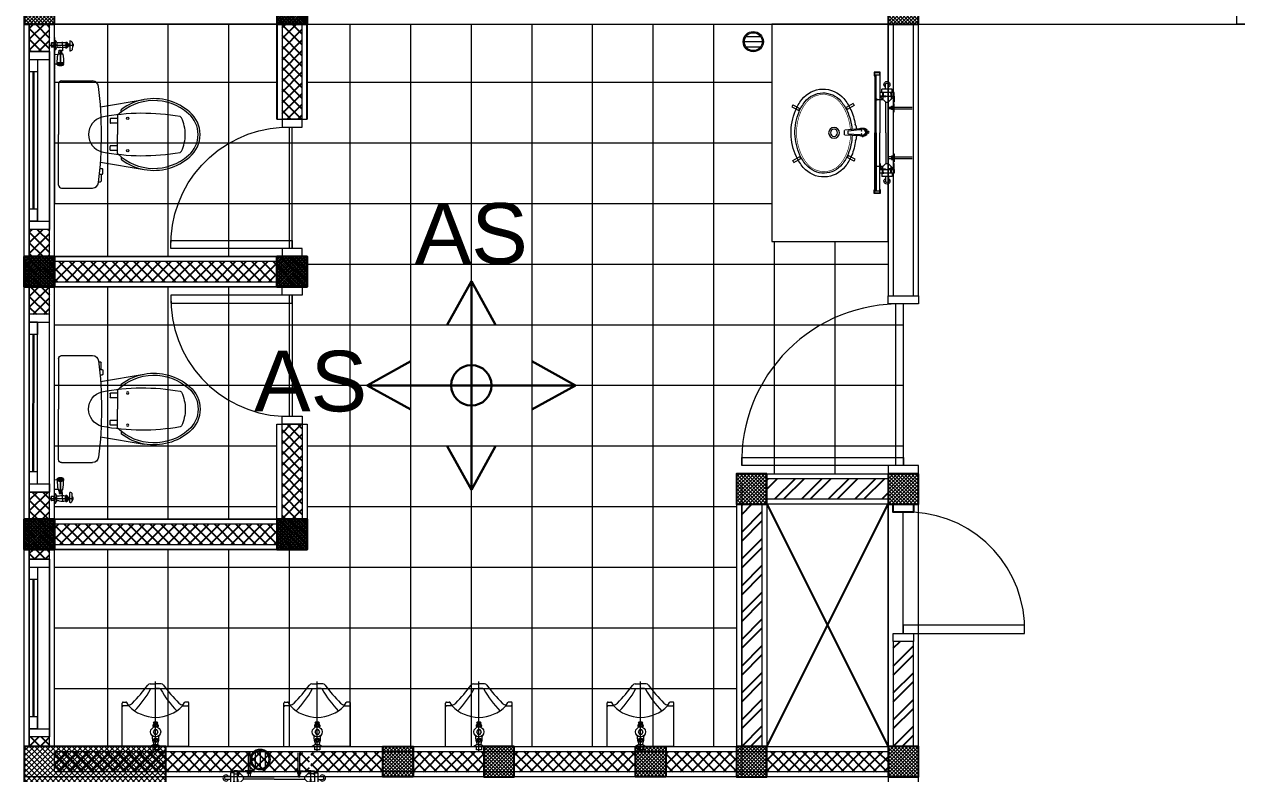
# Model space of a CAD drawing. Header units: inches. Extents: x 249 to 1192, y -18 to 440.
# Drawn here: x 429.16 to 435.16, y 265.81 to 269.52 of the extents above; entities that cross this region are included whole.
import ezdxf

# ---------------------------------------------------------------- set-up
doc = ezdxf.new("R2010")
doc.units = ezdxf.units.IN
doc.header["$MEASUREMENT"] = 0
for name, color, linetype, lineweight in [('ARSIR BETON', 8, 'Continuous', 0), ('DINDING', 6, 'Continuous', 0), ('DINDING2', 137, 'Continuous', 20), ('KACA', 141, 'Continuous', 30), ('KERAMIKK', 142, 'Continuous', 5), ('kol', 1, 'Continuous', 30), ('KUSEN', 16, 'Continuous', 15), ('NOT', 7, 'Continuous', 9), ('SANITAIR', 6, 'Continuous', 9)]:
    doc.layers.add(name, color=color, linetype=linetype, lineweight=lineweight)
doc.layers.add('ARSIR DINDING', color=64, linetype='Continuous')
doc.layers.add('KOLOM', color=5, linetype='Continuous')
doc.styles.get("Standard").update_dxf_attribs({"font": 'arial.ttf'})

# ---------------------------------------------------------------- blocks, each defined once
blk = doc.blocks.new('K2')
at = {"layer": 'ARSIR BETON'}
h = blk.add_hatch(dxfattribs=at)
h.set_pattern_fill('ANSI37', color=256, scale=0.1, style=0)
h.set_pattern_definition([(45, (-38.743626, 268.082874), (-0.0088388, 0.0088388), []), (135, (-38.743626, 268.082874), (-0.0088388, -0.0088388), [])])
h.paths.add_polyline_path([(-38.5936, 268.2329), (-38.7436, 268.2329), (-38.7436, 268.0829), (-38.5936, 268.0829)])
at = {"layer": 'KOLOM'}
blk.add_lwpolyline([(-38.7436, 268.0829), (-38.5936, 268.0829), (-38.5936, 268.2329), (-38.7436, 268.2329)], close=True, dxfattribs=at)
blk = doc.blocks.new('toilet-dsr$0$PAKU')
for p in [(-1.6, 33.2), (1.6, 33.2)]:
    blk.add_line(p, (0, 0))
blk.add_lwpolyline([(-4.7, 33.2), (4.7, 33.2), (4.7, 35.5), (-4.7, 35.5)], close=True)
blk = doc.blocks.new('wastafel')
at = {"lineweight": 5, "ltscale": 0.5}
for p, q in [((4134.7724, 1540.4367), (4134.7611, 1540.4347)), ((4134.7611, 1540.4347), (4134.7672, 1540.3962)), ((4134.7724, 1540.4367), (4134.7785, 1540.3981)), ((4134.5438, 1540.2665), (4134.549, 1540.2767)), ((4134.5438, 1540.2665), (4134.579, 1540.2495)), ((4134.549, 1540.2767), (4134.584, 1540.2598)), ((4134.9455, 1540.187), (4134.9105, 1540.2039)), ((4134.9506, 1540.1972), (4134.9154, 1540.2142)), ((4134.9506, 1540.1972), (4134.9455, 1540.187)), ((4134.7221, 1540.0271), (4134.7159, 1540.0657)), ((4134.7334, 1540.029), (4134.7273, 1540.0675)), ((4134.7221, 1540.0271), (4134.7334, 1540.029))]:
    blk.add_line(p, q, dxfattribs=at)
for p, q in [((4135.1288, 1540.2069), (4134.9022, 1540.0308)), ((4135.1307, 1540.2045), (4134.9041, 1540.0284)), ((4135.1288, 1540.2069), (4135.1325, 1540.2022)), ((4135.0554, 1540.0815), (4135.0595, 1540.1145)), ((4135.0816, 1540.1259), (4135.0946, 1540.136)), ((4135.1253, 1540.0965), (4135.0946, 1540.136)), ((4135.1053, 1540.1222), (4135.1231, 1540.136)), ((4135.1145, 1540.1104), (4135.1323, 1540.1242)), ((4135.0466, 1540.0395), (4135.0505, 1540.042)), ((4135.0476, 1540.0397), (4135.0535, 1540.0321)), ((4135.0501, 1540.0295), (4135.0621, 1540.0388)), ((4135.0525, 1540.0435), (4135.0584, 1540.0359)), ((4135.0627, 1540.072), (4135.0994, 1540.0674)), ((4135.1123, 1540.0864), (4135.1253, 1540.0965)), ((4134.6756, 1539.8546), (4134.9022, 1540.0308)), ((4134.6775, 1539.8522), (4134.9041, 1540.0284)), ((4135.0528, 1540.0316), (4135.1096, 1539.9585)), ((4135.0591, 1540.0365), (4135.1159, 1539.9635)), ((4134.7658, 1539.8804), (4134.7528, 1539.8703)), ((4134.7835, 1539.8308), (4134.7528, 1539.8703)), ((4134.8154, 1539.8948), (4134.7823, 1539.899)), ((4134.8227, 1539.8854), (4134.8181, 1539.8487)), ((4134.8529, 1539.8883), (4134.8588, 1539.8807)), ((4134.8582, 1539.893), (4134.8548, 1539.8898)), ((4134.8671, 1539.8871), (4134.8551, 1539.8778)), ((4134.8577, 1539.8921), (4134.8637, 1539.8845)), ((4134.858, 1539.8801), (4134.9148, 1539.8071)), ((4134.8644, 1539.885), (4134.9211, 1539.812)), ((4134.6756, 1539.8546), (4134.6793, 1539.8499)), ((4134.7636, 1539.8565), (4134.7458, 1539.8427)), ((4134.7728, 1539.8446), (4134.755, 1539.8308)), ((4134.7965, 1539.8409), (4134.7835, 1539.8308))]:
    blk.add_line(p, q)
at = {"lineweight": 5}
for p, q in [((4134.8406, 1540.0788), (4134.8013, 1540.1406)), ((4134.8165, 1540.1547), (4134.8018, 1540.1437)), ((4134.8438, 1540.0826), (4134.8152, 1540.1293)), ((4134.8158, 1540.1323), (4134.8228, 1540.1375)), ((4134.8197, 1540.1543), (4134.8674, 1540.0984)), ((4134.8259, 1540.1372), (4134.8618, 1540.0968)), ((4134.8674, 1540.0984), (4134.8634, 1540.0954)), ((4134.8715, 1540.1254), (4134.872, 1540.1269)), ((4134.8137, 1540.0823), (4134.8121, 1540.0822)), ((4134.8406, 1540.0788), (4134.8444, 1540.0816)), ((4134.8447, 1540.0663), (4134.8477, 1540.0622)), ((4134.8778, 1540.091), (4134.8808, 1540.087))]:
    blk.add_line(p, q, dxfattribs=at)
at = {"const_width": 0.00306}
for points in [[(4134.5972, 1540.2599, -0.102908), (4134.6674, 1540.3391)], [(4134.6674, 1540.3391, -0.102908), (4134.7633, 1540.3837)], [(4134.7633, 1540.3837, -0.068407), (4134.8193, 1540.3889)], [(4134.8193, 1540.3889, -0.225565), (4134.9004, 1540.3459)], [(4134.9004, 1540.3459, -0.225565), (4134.9183, 1540.2559)], [(4134.5761, 1540.2079, -0.068407), (4134.5972, 1540.2599)], [(4134.9183, 1540.2559, -0.068407), (4134.8973, 1540.2038)], [(4134.5941, 1540.1178, -0.225565), (4134.5761, 1540.2079)], [(4134.8973, 1540.2038, -0.089645), (4134.8378, 1540.1331)], [(4134.6752, 1540.0748, -0.225565), (4134.5941, 1540.1178)], [(4134.8163, 1540.117, -0.090064), (4134.7311, 1540.0801)], [(4134.7311, 1540.0801, -0.068407), (4134.6752, 1540.0748)]]:
    blk.add_lwpolyline(points, format="xyb", dxfattribs=at)
for points in [[(4134.9059, 1540.026), (4135.1325, 1540.2022), (4135.1435, 1540.188), (4135.0748, 1540.1346)], [(4135.0606, 1540.1235), (4134.9169, 1540.0118)], [(4134.9354, 1539.9881), (4135.0554, 1540.0815), (4135.0627, 1540.072), (4134.9427, 1539.9787)], [(4134.9059, 1540.026), (4134.6793, 1539.8499), (4134.6904, 1539.8357), (4134.7591, 1539.8891)], [(4134.7733, 1539.9001), (4134.9169, 1540.0118)], [(4134.9354, 1539.9881), (4134.8154, 1539.8948), (4134.8227, 1539.8854), (4134.9427, 1539.9787)]]:
    blk.add_lwpolyline(points)
for points in [[(4135.155, 1540.1944), (4135.1366, 1540.2181), (4135.1245, 1540.2087), (4135.1221, 1540.2041), (4135.1239, 1540.2032), (4135.1261, 1540.2074), (4135.1362, 1540.2153), (4135.1522, 1540.1948), (4135.138, 1540.1837), (4135.1392, 1540.1821)], [(4135.1362, 1540.2153), (4135.1276, 1540.2085), (4135.1435, 1540.188), (4135.1522, 1540.1948)], [(4135.119, 1540.0778), (4135.0748, 1540.1346), (4135.0606, 1540.1235), (4135.1048, 1540.0667)], [(4135.0745, 1540.0432), (4135.072, 1540.0464), (4135.0405, 1540.022), (4135.043, 1540.0187)], [(4134.6813, 1539.8261), (4134.6629, 1539.8498), (4134.675, 1539.8592), (4134.6801, 1539.8603), (4134.6805, 1539.8584), (4134.6759, 1539.8573), (4134.6657, 1539.8494), (4134.6817, 1539.8289), (4134.6959, 1539.84), (4134.6971, 1539.8384)], [(4134.8033, 1539.8322), (4134.7591, 1539.8891), (4134.7733, 1539.9001), (4134.8175, 1539.8433)], [(4134.8478, 1539.8668), (4134.8452, 1539.8701), (4134.8767, 1539.8946), (4134.8792, 1539.8913)], [(4134.6657, 1539.8494), (4134.6744, 1539.8562), (4134.6904, 1539.8357), (4134.6817, 1539.8289)]]:
    blk.add_lwpolyline(points, close=True)
for points in [[(4135.0756, 1540.0994, 0.414214), (4135.0781, 1540.0991), (4135.079, 1540.0999), (4135.0606, 1540.1235), (4135.0369, 1540.1051), (4135.0377, 1540.1042, 0.414214), (4135.0402, 1540.1039), (4135.0577, 1540.1175, -0.414214), (4135.0619, 1540.117)], [(4135.0851, 1540.0871, -0.414214), (4135.0855, 1540.0897), (4135.0864, 1540.0904), (4135.1048, 1540.0667), (4135.0811, 1540.0483), (4135.0804, 1540.0492, -0.414214), (4135.0807, 1540.0518), (4135.0982, 1540.0654, 0.414214), (4135.0988, 1540.0696)], [(4134.7929, 1539.8797, -0.414214), (4134.7926, 1539.8772), (4134.7917, 1539.8764), (4134.7733, 1539.9001), (4134.797, 1539.9185), (4134.7977, 1539.9176, -0.414214), (4134.7974, 1539.9151), (4134.7798, 1539.9014, 0.414214), (4134.7793, 1539.8972)], [(4134.8025, 1539.8674, 0.414214), (4134.8, 1539.8677), (4134.7991, 1539.867), (4134.8175, 1539.8433), (4134.8411, 1539.8617), (4134.8404, 1539.8626, 0.414214), (4134.8379, 1539.863), (4134.8204, 1539.8493, -0.414214), (4134.8162, 1539.8499)]]:
    blk.add_lwpolyline(points, format="xyb", close=True)
for points in [[(4135.0469, 1540.0392), (4135.038, 1540.0506, -0.414214), (4135.0384, 1540.0534), (4135.0415, 1540.0558, -0.414214), (4135.0443, 1540.0555), (4135.0532, 1540.0441)], [(4135.0487, 1540.0296), (4135.044, 1540.0357, -0.414214), (4135.0442, 1540.0371), (4135.0562, 1540.0464, -0.414214), (4135.0576, 1540.0462), (4135.0623, 1540.0402)], [(4134.8584, 1539.8926), (4134.8496, 1539.904, 0.414214), (4134.8468, 1539.9044), (4134.8436, 1539.9019, 0.414214), (4134.8433, 1539.8991), (4134.8521, 1539.8877)], [(4134.8672, 1539.8885), (4134.8625, 1539.8946, 0.414214), (4134.8611, 1539.8947), (4134.8491, 1539.8854, 0.414214), (4134.849, 1539.884), (4134.8536, 1539.878)]]:
    blk.add_lwpolyline(points, format="xyb")
at = {"lineweight": 5}
for centre, radius in [((4134.7783, 1540.1902), 0.0267), ((4134.7783, 1540.1902), 0.0176), ((4134.8535, 1540.0767), 0.00161), ((4134.8669, 1540.0863), 0.00161), ((4134.8799, 1540.0547), 0.00401)]:
    blk.add_circle(centre, radius, dxfattribs=at)
for centre, radius, start, end in [((4134.8225, 1540.1308), 0.2865, 103.172, 126.67406), ((4134.8103, 1540.1828), 0.233, 87.51872, 103.172), ((4134.8146, 1540.282), 0.1337, 36.67406, 87.51872), ((4134.8225, 1540.1308), 0.2865, 126.67406, 150.17612), ((4134.8067, 1540.1853), 0.2147, 97.55117, 100.61002), ((4134.8146, 1540.282), 0.1337, 345.8294, 36.67406), ((4134.7761, 1540.1574), 0.233, 150.17612, 165.8294), ((4134.7748, 1540.1615), 0.2147, 152.7381, 155.79696), ((4134.7183, 1540.3064), 0.233, 330.17612, 345.8294), ((4134.6798, 1540.1817), 0.1337, 165.8294, 216.67406), ((4134.672, 1540.333), 0.2865, 314.80425, 330.17612), ((4134.7196, 1540.3022), 0.2147, 332.7381, 335.79696), ((4134.6798, 1540.1817), 0.1337, 216.67406, 267.51872), ((4134.8032, 1540.1419), 0.00229, 126.67406, 212.43217), ((4134.8172, 1540.1305), 0.00229, 126.67406, 211.54795), ((4134.8179, 1540.1528), 0.00229, 40.515, 126.67406), ((4134.8242, 1540.1357), 0.00229, 41.61492, 126.67406), ((4134.8613, 1540.0787), 0.0207, 179.79538, 72.58972), ((4134.6765, 1540.3268), 0.2811, 309.85327, 313.38428), ((4134.8643, 1540.128), 0.00764, 314.12648, 339.75771), ((4134.8792, 1540.1243), 0.00764, 134.80425, 159.75771), ((4134.6841, 1540.2809), 0.233, 267.51872, 283.172), ((4134.6877, 1540.2785), 0.2147, 277.55117, 280.61002), ((4134.672, 1540.333), 0.2865, 283.172, 298.54912), ((4134.8125, 1540.0746), 0.00764, 93.18737, 118.54912), ((4134.8132, 1540.09), 0.00764, 273.59041, 299.22165), ((4134.6765, 1540.3268), 0.2811, 299.96384, 303.54152), ((4134.836, 1540.0779), 0.00917, 1.89395, 31.54795), ((4134.8613, 1540.0787), 0.0161, 181.89395, 72.98193), ((4134.8643, 1540.0746), 0.0207, 216.46431, 36.64363), ((4134.8687, 1540.1029), 0.00917, 221.61492, 252.98193)]:
    blk.add_arc(centre, radius, start, end, dxfattribs=at)
at = {"lineweight": 5, "ltscale": 0.6}
for centre, radius, start, end in [((4134.8225, 1540.1308), 0.2674, 126.67406, 150.17612), ((4134.8225, 1540.1308), 0.2674, 103.172, 126.67406), ((4134.8103, 1540.1828), 0.2139, 87.51872, 103.172), ((4134.8146, 1540.282), 0.1146, 36.67406, 87.51872), ((4134.8146, 1540.282), 0.1146, 345.8294, 36.67406), ((4134.7761, 1540.1574), 0.2139, 150.17612, 165.8294), ((4134.7183, 1540.3064), 0.2139, 330.17612, 345.8294), ((4134.6798, 1540.1817), 0.1146, 165.8294, 216.67406), ((4134.672, 1540.333), 0.2674, 309.70957, 330.17612), ((4134.6798, 1540.1817), 0.1146, 216.67406, 267.51872), ((4134.672, 1540.333), 0.2674, 283.172, 303.7197), ((4134.6841, 1540.2809), 0.2139, 267.51872, 283.172)]:
    blk.add_arc(centre, radius, start, end, dxfattribs=at)
for centre, radius, start, end in [((4135.1277, 1540.1301), 0.015, 247.86723, 187.86723), ((4135.1277, 1540.1301), 0.0075, 307.86723, 127.86723), ((4135.0615, 1540.0396), 0.001, 307.86723, 37.86723), ((4135.0495, 1540.0302), 0.001, 217.86723, 307.86723), ((4134.8544, 1539.8786), 0.001, 217.86723, 307.86723), ((4134.8664, 1539.8879), 0.001, 307.86723, 37.86723), ((4134.7504, 1539.8367), 0.015, 67.86723, 7.86723), ((4134.7504, 1539.8367), 0.0075, 127.86723, 307.86723)]:
    blk.add_arc(centre, radius, start, end)
at = {"extrusion": (6.49561e-14, 5.05073e-14, -1), "zscale": -0.001}
for p, xscale, yscale, rotation in [((-4135.0577, 1540.0991), 0.001000000000340506, 0.001000000000340506, 322.1327731584879), ((-4135.0562, 1540.1008), 0.001000000000069823, 0.001000000000069823, 52.13277315848794)]:
    blk.add_blockref('toilet-dsr$0$PAKU', p, dxfattribs=dict(at, xscale=xscale, yscale=yscale, rotation=rotation))
for p, xscale, yscale, zscale, rotation in [((4135.0816, 1540.068), 0.001000000000069823, 0.001000000000069823, 0.001000000000069823, 307.8672268415121), ((4134.7977, 1539.8969), 0.001000000000340506, 0.001000000000340506, 0.001000000000340506, 37.86722684151209), ((4134.7964, 1539.8988), 0.001000000000069823, 0.001000000000069823, 0.001000000000069823, 127.8672268415121)]:
    blk.add_blockref('toilet-dsr$0$PAKU', p, dxfattribs=dict(xscale=xscale, yscale=yscale, zscale=zscale, rotation=rotation))
at = {"extrusion": (-6.49561e-14, -5.05073e-14, -1), "xscale": 0.001000000000069823, "yscale": 0.001000000000069823, "zscale": -0.001, "rotation": 232.1327731584879}
blk.add_blockref('toilet-dsr$0$PAKU', (-4134.8219, 1539.8661), dxfattribs=at)
blk = doc.blocks.new('K1')
at = {"layer": 'ARSIR BETON'}
h = blk.add_hatch(dxfattribs=at)
h.set_pattern_fill('ANSI37', color=256, scale=0.15, style=0)
h.set_pattern_definition([(45, (258.37489, 277.120751), (-0.01325825, 0.01325825), []), (135, (258.37489, 277.120751), (-0.01325825, -0.01325825), [])])
h.paths.add_polyline_path([(259.1249, 277.1708), (259.1249, 277.8708), (258.4249, 277.8708), (258.4249, 277.1708)])
at = {"layer": 'KOLOM'}
blk.add_lwpolyline([(258.4249, 277.1708), (259.1249, 277.1708), (259.1249, 277.8708), (258.4249, 277.8708)], close=True, dxfattribs=at)
for points in [[(258.7249, 277.5708), (258.8249, 277.4708)], [(258.7249, 277.4708), (258.8249, 277.5708)]]:
    blk.add_lwpolyline(points, dxfattribs=at)
blk = doc.blocks.new('*X38')
at = {"color": 0}
for p, q in [((18.4987, 19.2176), (18.5717, 19.2176)), ((18.491, 19.1926), (18.5795, 19.1926)), ((18.4987, 19.1676), (18.5717, 19.1676))]:
    blk.add_line(p, q, dxfattribs=at)
blk = doc.blocks.new('SFLOOR')
for radius in [0.05, 0.0442]:
    blk.add_circle((0, 0), radius)
blk.add_blockref('*X38', (-18.5352, -19.1926))
blk = doc.blocks.new('*X70')
at = {"color": 0}
for p, q in [((-1015.3, 2417.5), (-1013.3, 2417.5)), ((-1015.3, 2416.2), (-1013.3, 2416.2)), ((-1015.3, 2415), (-1013.3, 2415)), ((-1015.3, 2413.8), (-1013.3, 2413.8)), ((-1015.3, 2412.5), (-1013.3, 2412.5)), ((-1015.3, 2411.2), (-1013.3, 2411.2)), ((-1015.3, 2410), (-1013.3, 2410)), ((-1015.3, 2408.8), (-1013.3, 2408.8)), ((-1015.3, 2407.5), (-1013.3, 2407.5)), ((-1015.3, 2406.2), (-1013.3, 2406.2)), ((-1015.3, 2405), (-1013.3, 2405))]:
    blk.add_line(p, q, dxfattribs=at)
blk = doc.blocks.new('*X71')
at = {"color": 0}
for p, q in [((1009.1, 3570), (1015.9, 3570)), ((1010, 3568.8), (1016.6, 3568.8)), ((1010.6, 3567.5), (1017.2, 3567.5)), ((1011.1, 3566.2), (1017.7, 3566.2)), ((1011.5, 3565), (1018, 3565)), ((1011.8, 3563.8), (1018.2, 3563.8)), ((1012.1, 3562.5), (1018.4, 3562.5)), ((1012.3, 3561.2), (1018.6, 3561.2)), ((1012.4, 3560), (1018.7, 3560)), ((1012.5, 3558.8), (1018.8, 3558.8)), ((1012.6, 3557.5), (1018.9, 3557.5)), ((1012.7, 3556.2), (1018.9, 3556.2)), ((1012.7, 3555), (1018.9, 3555))]:
    blk.add_line(p, q, dxfattribs=at)
blk = doc.blocks.new('JET SHOWER TOTO 403SV3 ATAS')
for p, q in [((-159.1, 3063.7), (-273.3, 3063.7)), ((-271.6, 3070.7), (-271.6, 3056.7)), ((-271.6, 3070.7), (-269.6, 3070.7)), ((-269.6, 3070.7), (-269.3, 3074.5)), ((-269.6, 3070.7), (-269.6, 3056.7)), ((-259.4, 3083.7), (-257.6, 3083.7)), ((-257.6, 3083.7), (-257.6, 3033.7)), ((-257.6, 3068.7), (-249.3, 3068.7)), ((-249.3, 3070), (-243.9, 3076.7)), ((-249.3, 3070.2), (-249.3, 3063.7)), ((-249.3, 3057.2), (-249.3, 3063.7)), ((-244.1, 3074.9), (-244.1, 3053.4)), ((-236.6, 3076.4), (-236.6, 3051)), ((-236.6, 3075.2), (-236.6, 3075.2)), ((-236.6, 3075.2), (-236.1, 3075.2)), ((-220.6, 3063.7), (-220.6, 3079)), ((-220.6, 3063.7), (-220.6, 3034.2)), ((-204.6, 3075.2), (-193.1, 3075.2)), ((-202.8, 3075.2), (-193.1, 3075.2)), ((-188, 3085), (-193.1, 3075.2)), ((-193.1, 3075.2), (-193.1, 3052.2)), ((-187.4, 3057.9), (-175.8, 3069.5)), ((-187.4, 3069.5), (-175.8, 3057.9)), ((-185.1, 3085.6), (-185.1, 3043)), ((-183.6, 3087.7), (-181.6, 3087.7)), ((-181.6, 3101.6), (-181.6, 2943.3)), ((-181.6, 3074.2), (-166.6, 3074.2)), ((-181.6, 3073.2), (-165.6, 3073.2)), ((-165.6, 3073.2), (-166.6, 3074.2)), ((-166.6, 3074.2), (-166.6, 3053.2)), ((-165.6, 3073.2), (-165.6, 3054.2)), ((-271.6, 3056.7), (-269.6, 3056.7)), ((-269.6, 3056.7), (-269.1, 3043.3)), ((-259.1, 3033.7), (-257.6, 3033.7)), ((-257.6, 3058.7), (-249.3, 3058.7)), ((-249.3, 3057.3), (-243.9, 3050.7)), ((-236.6, 3052.2), (-236.1, 3052.2)), ((-220.6, 3034.2), (-210.7, 3034.2)), ((-218.1, 3024.9), (-216.6, 3037.9)), ((-205.8, 3038.8), (-215.6, 3038.8)), ((-210.7, 2958.4), (-210.7, 3036.7)), ((-210.7, 3034.2), (-210.7, 2993.5)), ((-210.7, 3012.7), (-210.7, 2975.3)), ((-203.4, 3024.9), (-204.8, 3037.9)), ((-202.8, 3052.2), (-193.1, 3052.2)), ((-181.6, 3018), (-198.4, 3016.8)), ((-188, 3042.4), (-193.1, 3052.2)), ((-183.6, 3039.7), (-181.6, 3039.7)), ((-181.6, 3054.2), (-165.6, 3054.2)), ((-181.6, 3053.2), (-166.6, 3053.2)), ((-165.6, 3054.2), (-166.6, 3053.2)), ((-226.5, 2966.5), (-226.2, 2973.8)), ((-210.7, 2967.6), (-210.7, 2994)), ((-195, 2966.5), (-195.2, 2973.8)), ((-181.6, 2970), (-195.1, 2971.1))]:
    blk.add_line(p, q)
for points in [[(-237.2, 3074.9, 0.114587), (-237.4, 3075.9, 0.103766), (-238.1, 3076.8, 0.091411), (-239.1, 3077.4, 0.084254), (-240.3, 3077.6, 0.084254), (-241.6, 3077.4, 0.091411), (-242.6, 3076.8, 0.103766), (-243.2, 3075.9, 0.114587), (-243.5, 3074.9, 0.114587), (-243.2, 3074, 0.103766), (-242.6, 3073.1, 0.091411), (-241.6, 3072.5, 0.084254), (-240.3, 3072.3, 0.084254), (-239.1, 3072.5, 0.091411), (-238.1, 3073.1, 0.103766), (-237.4, 3074, 0.114587)], [(-240.2, 3058.3, 0.164064), (-239.2, 3058.6, 0.105853), (-238.2, 3059.9, 0.069292), (-237.5, 3061.5, 0.055499), (-237.3, 3063.7, 0.055499), (-237.5, 3065.9, 0.069292), (-238.2, 3067.5, 0.105853), (-239.2, 3068.8, 0.164064), (-240.2, 3069.1, 0.164064), (-241.3, 3068.8, 0.105853), (-242.3, 3067.5, 0.069292), (-242.9, 3065.9, 0.055499), (-243.2, 3063.7, 0.055499), (-242.9, 3061.5, 0.069292), (-242.3, 3059.9, 0.105853), (-241.3, 3058.6, 0.164064)], [(-237.2, 3052.4, -0.114587), (-237.4, 3051.4, -0.103766), (-238.1, 3050.6, -0.091411), (-239.1, 3050, -0.084254), (-240.3, 3049.8, -0.084254), (-241.6, 3050, -0.091411), (-242.6, 3050.6, -0.103766), (-243.2, 3051.4, -0.114587), (-243.5, 3052.4, -0.114587), (-243.2, 3053.4, -0.103766), (-242.6, 3054.3, -0.091411), (-241.6, 3054.9, -0.084254), (-240.3, 3055.1, -0.084254), (-239.1, 3054.9, -0.091411), (-238.1, 3054.3, -0.103766), (-237.4, 3053.4, -0.114587)], [(-224.6, 2965.2, 0.244063), (-224, 2964, 0.082589), (-220.5, 2962.4, 0.040895), (-216.4, 2961.5, 0.030051), (-210.7, 2961.2, 0.030051), (-205, 2961.5, 0.040895), (-200.9, 2962.4, 0.082589), (-197.5, 2964, 0.244063), (-196.9, 2965.2, 0.244063), (-197.5, 2966.4, 0.082589), (-200.9, 2968.1, 0.040895), (-205, 2968.9, 0.030051), (-210.7, 2969.3, 0.030051), (-216.4, 2968.9, 0.040895), (-220.5, 2968.1, 0.082589), (-224, 2966.4, 0.244063)], [(-221.7, 2964.7, 0.063482), (-221.3, 2964.8, 0.076525), (-221.1, 2964.9, 0.107139), (-220.9, 2965, 0.147244), (-220.8, 2965.2, 0.147244), (-220.9, 2965.4, 0.107139), (-221.1, 2965.6, 0.076525), (-221.3, 2965.7, 0.063482), (-221.7, 2965.8, 0.063482), (-222, 2965.7, 0.076525), (-222.3, 2965.6, 0.107139), (-222.5, 2965.4, 0.147244), (-222.5, 2965.2, 0.147244), (-222.5, 2965, 0.107139), (-222.3, 2964.9, 0.076525), (-222, 2964.8, 0.063482)], [(-216.9, 2966.7, 0.063482), (-216.5, 2966.8, 0.076525), (-216.3, 2966.9, 0.107139), (-216.1, 2967.1, 0.147244), (-216, 2967.2, 0.147244), (-216.1, 2967.4, 0.107139), (-216.3, 2967.6, 0.076525), (-216.5, 2967.7, 0.063482), (-216.9, 2967.8, 0.063482), (-217.2, 2967.7, 0.076525), (-217.5, 2967.6, 0.107139), (-217.6, 2967.4, 0.147244), (-217.7, 2967.2, 0.147244), (-217.6, 2967.1, 0.107139), (-217.5, 2966.9, 0.076525), (-217.2, 2966.8, 0.063482)], [(-216.4, 2962.4, 0.063482), (-216.1, 2962.4, 0.076525), (-215.8, 2962.5, 0.107139), (-215.6, 2962.7, 0.147244), (-215.6, 2962.9, 0.147244), (-215.6, 2963.1, 0.107139), (-215.8, 2963.3, 0.076525), (-216.1, 2963.4, 0.063482), (-216.4, 2963.4, 0.063482), (-216.7, 2963.4, 0.076525), (-217, 2963.3, 0.107139), (-217.2, 2963.1, 0.147244), (-217.3, 2962.9, 0.147244), (-217.2, 2962.7, 0.107139), (-217, 2962.5, 0.076525), (-216.7, 2962.4, 0.063482)], [(-210.8, 2964.6, 0.063482), (-210.5, 2964.6, 0.076525), (-210.2, 2964.8, 0.107139), (-210, 2964.9, 0.147244), (-210, 2965.1, 0.147244), (-210, 2965.3, 0.107139), (-210.2, 2965.5, 0.076525), (-210.5, 2965.6, 0.063482), (-210.8, 2965.6, 0.063482), (-211.2, 2965.6, 0.076525), (-211.4, 2965.5, 0.107139), (-211.6, 2965.3, 0.147244), (-211.7, 2965.1, 0.147244), (-211.6, 2964.9, 0.107139), (-211.4, 2964.8, 0.076525), (-211.2, 2964.6, 0.063482)], [(-210.8, 2961.6, 0.063482), (-210.5, 2961.6, 0.076525), (-210.2, 2961.7, 0.107139), (-210, 2961.9, 0.147244), (-210, 2962.1, 0.147244), (-210, 2962.3, 0.107139), (-210.2, 2962.5, 0.076525), (-210.5, 2962.6, 0.063482), (-210.8, 2962.6, 0.063482), (-211.2, 2962.6, 0.076525), (-211.4, 2962.5, 0.107139), (-211.6, 2962.3, 0.147244), (-211.7, 2962.1, 0.147244), (-211.6, 2961.9, 0.107139), (-211.4, 2961.7, 0.076525), (-211.2, 2961.6, 0.063482)], [(-210.7, 2967.5, 0.063482), (-210.4, 2967.6, 0.076525), (-210.1, 2967.7, 0.107139), (-209.9, 2967.8, 0.147244), (-209.9, 2968, 0.147244), (-209.9, 2968.2, 0.107139), (-210.1, 2968.4, 0.076525), (-210.4, 2968.5, 0.063482), (-210.7, 2968.6, 0.063482), (-211, 2968.5, 0.076525), (-211.3, 2968.4, 0.107139), (-211.5, 2968.2, 0.147244), (-211.5, 2968, 0.147244), (-211.5, 2967.8, 0.107139), (-211.3, 2967.7, 0.076525), (-211, 2967.6, 0.063482)], [(-205.6, 2967.1, 0.063482), (-205.2, 2967.1, 0.076525), (-205, 2967.2, 0.107139), (-204.8, 2967.4, 0.147244), (-204.7, 2967.6, 0.147244), (-204.8, 2967.8, 0.107139), (-205, 2968, 0.076525), (-205.2, 2968.1, 0.063482), (-205.6, 2968.1, 0.063482), (-205.9, 2968.1, 0.076525), (-206.2, 2968, 0.107139), (-206.3, 2967.8, 0.147244), (-206.4, 2967.6, 0.147244), (-206.3, 2967.4, 0.107139), (-206.2, 2967.2, 0.076525), (-205.9, 2967.1, 0.063482)], [(-204.7, 2962.2, 0.063482), (-204.3, 2962.3, 0.076525), (-204.1, 2962.4, 0.107139), (-203.9, 2962.6, 0.147244), (-203.8, 2962.8, 0.147244), (-203.9, 2963, 0.107139), (-204.1, 2963.1, 0.076525), (-204.3, 2963.3, 0.063482), (-204.7, 2963.3, 0.063482), (-205, 2963.3, 0.076525), (-205.3, 2963.1, 0.107139), (-205.5, 2963, 0.147244), (-205.5, 2962.8, 0.147244), (-205.5, 2962.6, 0.107139), (-205.3, 2962.4, 0.076525), (-205, 2962.3, 0.063482)], [(-199.6, 2964.6, 0.063482), (-199.3, 2964.6, 0.076525), (-199, 2964.8, 0.107139), (-198.9, 2964.9, 0.147244), (-198.8, 2965.1, 0.147244), (-198.9, 2965.3, 0.107139), (-199, 2965.5, 0.076525), (-199.3, 2965.6, 0.063482), (-199.6, 2965.6, 0.063482), (-200, 2965.6, 0.076525), (-200.2, 2965.5, 0.107139), (-200.4, 2965.3, 0.147244), (-200.5, 2965.1, 0.147244), (-200.4, 2964.9, 0.107139), (-200.2, 2964.8, 0.076525), (-200, 2964.6, 0.063482)]]:
    blk.add_lwpolyline(points, format="xyb", close=True)
for points in [[(-210.7, 2971.5, 0.032506), (-217.2, 2971.1, 0.043954), (-221.9, 2970, 0.086557), (-225.8, 2968, 0.234077), (-226.5, 2966.5, 0.2316), (-225.8, 2965, 0.086557)], [(-210.7, 2977.8, 0.026666), (-217.1, 2977.4, 0.036581), (-221.7, 2976.6, 0.076377), (-225.6, 2974.9, 0.258801), (-226.2, 2973.8, 0.258801)], [(-195.2, 2973.8, 0.258801), (-195.9, 2974.9, 0.076377), (-199.8, 2976.6, 0.036581), (-204.4, 2977.4, 0.026666), (-210.7, 2977.8, 0.026666)], [(-210.7, 2971.5, -0.032506), (-204.3, 2971.1, -0.043954), (-199.6, 2970, -0.086557), (-195.7, 2968, -0.234077), (-195, 2966.5, -0.2316), (-195.7, 2965, -0.086557)]]:
    blk.add_lwpolyline(points, format="xyb")
for centre, radius, start, end in [((-259.9, 3063.7), 13.7, 149.24357, 210.75643), ((-259.4, 3073.7), 10, 90, 175.60129), ((-240.3, 3074.6), 4.1, 25.31617, 148.85978), ((-236.1, 3085.2), 10, 270, 282.17925), ((-219.5, 3008), 69, 77.82075, 102.17925), ((-202.8, 3085.2), 10, 257.82075, 270), ((-183.6, 3082.7), 5, 90, 152.52557), ((-259.1, 3043.7), 10, 182.48955, 270), ((-240.3, 3052.8), 4.1, 211.14022, 334.68383), ((-236.1, 3042.2), 10, 77.82075, 90), ((-219.5, 3119.4), 69, 257.82075, 282.17925), ((-26.4, 2980.6), 200, 169.04916, 182.15247), ((-220.8, 3018.2), 2, 99.96394, 169.04916), ((-210.7, 2961), 60, 79.71779, 99.96394), ((-229.4, 3026.4), 11.4, 327.98326, 355.24666), ((-215.6, 3037.8), 1, 90, 173.66667), ((-205.8, 3037.8), 1, 6.33333, 90), ((-202.8, 3042.2), 10, 90, 102.17925), ((-192.1, 3026.4), 11.4, 184.75334, 212.01674), ((-200.7, 3018.2), 2, 10.95084, 80.03606), ((-395.1, 2980.6), 200, 357.84753, 10.95084), ((-183.6, 3044.7), 5, 207.47443, 270), ((-216.1, 2977.1), 15.5, 231.54927, 261.78089), ((-205.3, 2977.1), 15.5, 278.21911, 308.45073)]:
    blk.add_arc(centre, radius, start, end)
at = {"color": 7}
blk.add_blockref('*X70', (743.6, 652.5), dxfattribs=at)
at = {"rotation": 90}
blk.add_blockref('*X71', (3344.1, 1958.8), dxfattribs=at)
at = {"xscale": -1, "rotation": 270}
blk.add_blockref('*X71', (-3765.6, 1958.8), dxfattribs=at)
blk = doc.blocks.new('KLO TOTO C438 ATAS')
for p, q in [((373.85, 174.62), (373.85, 108.71)), ((377.35, 169.2), (392.64, 169.2)), ((375.85, 167.7), (375.85, 142.7)), ((396.61, 156.38), (418.2, 160.01)), ((401.31, 150.31), (401.31, 148.59)), ((404.98, 150.62), (401.61, 150.62)), ((404.98, 151.97), (404.98, 142.7)), ((406.86, 153.77), (406.86, 154.9)), ((404.98, 148.29), (401.61, 148.29)), ((375.85, 117.7), (375.85, 142.7)), ((404.98, 133.43), (404.98, 142.7)), ((401.31, 135.09), (401.31, 136.81)), ((404.98, 137.12), (401.61, 137.12)), ((404.98, 134.78), (401.61, 134.78)), ((396.61, 129.02), (418.22, 125.38)), ((406.86, 131.63), (406.86, 130.5)), ((396.12, 123.07), (397.4, 123.07)), ((396.37, 125.84), (397.4, 125.84)), ((396.85, 123.07), (396.85, 119.6)), ((397.7, 123.38), (397.7, 125.54)), ((377.35, 116.2), (392.64, 116.2)), ((395.72, 119.3), (396.54, 119.3))]:
    blk.add_line(p, q)
for centre in [(410.05, 150.7), (410.05, 134.7)]:
    blk.add_circle(centre, 0.55)
for centre, radius, start, end in [((377.35, 167.7), 1.5, 90, 180), ((392.64, 166.15), 3.05, 6.73341, 90), ((191.37, 142.39), 205.72, 0.0873, 6.73341), ((423.05, 133.62), 25.85, 48.60094, 134.06444), ((423.03, 133.55), 26.9, 100.33326, 126.61339), ((423.03, 133.55), 26.9, 48.65161, 100.33326), ((399.54, 142.7), 8.88, 104.91084, 180), ((417.33, 46.03), 107.15, 79.97911, 100.80313), ((401.61, 150.31), 0.307, 90, 180), ((405.28, 151.97), 0.307, 134.06444, 180), ((407.17, 154.9), 0.307, 126.61339, 180), ((435.75, 150.58), 1, 25.79836, 76.67439), ((419.45, 142.7), 19.1, 360, 25.79836), ((431.65, 142.88), 13.22, 359.28769, 49.9182), ((431.65, 142.88), 14.2, 359.28769, 49.9182), ((401.61, 148.59), 0.307, 180, 270), ((399.54, 142.7), 8.88, 180, 255.08916), ((191.37, 143.01), 205.72, 353.26659, 359.9127), ((419.45, 142.7), 19.1, 334.20164, 0), ((431.65, 142.52), 13.22, 310.0818, 0.71231), ((431.65, 142.52), 14.2, 310.0818, 0.71231), ((417.34, 239.98), 107.76, 259.25593, 279.96184), ((401.61, 136.81), 0.307, 90, 180), ((401.61, 135.09), 0.307, 180, 270), ((405.28, 133.43), 0.307, 180, 225.93556), ((423.05, 151.79), 25.85, 225.93556, 311.39906), ((435.75, 134.82), 1, 283.32561, 334.20164), ((407.17, 130.5), 0.307, 180, 233.38661), ((423.03, 151.85), 26.9, 233.38661, 259.70593), ((423.03, 151.85), 26.9, 259.70593, 311.34839), ((397.4, 125.54), 0.307, 0, 90), ((397.4, 123.38), 0.307, 270, 0), ((377.35, 117.7), 1.5, 180, 270), ((392.64, 119.25), 3.05, 270, 353.26659), ((396.54, 119.6), 0.307, 270, 0)]:
    blk.add_arc(centre, radius, start, end)
blk = doc.blocks.new('p toilet')
at = {"layer": 'KUSEN'}
for points in [[(611.2182, 191.3922), (611.2182, 191.9922), (611.1782, 191.9922), (611.1782, 191.3922)], [(610.6182, 191.3422), (610.5782, 191.3422), (610.5782, 191.4422), (610.6182, 191.4422)], [(611.2582, 191.3422), (611.2182, 191.3422), (611.2182, 191.4422), (611.2582, 191.4422)]]:
    blk.add_lwpolyline(points, close=True, dxfattribs=at)
blk.add_lwpolyline([(611.2182, 191.3922), (610.6182, 191.3922)], dxfattribs=at)
blk.add_arc((611.1982, 191.4117), 0.5808, 88.02661, 176.99428, dxfattribs=at)
blk = doc.blocks.new('P2')
for points in [[(278.9434, 273.0586), (278.9434, 273.0186), (279.0934, 273.0186), (279.0934, 273.0586)], [(278.9434, 272.1784), (278.9434, 272.2184), (279.0934, 272.2184), (279.0934, 272.1784)]]:
    blk.add_lwpolyline(points, close=True)
for points in [[(279.0184, 273.0186), (279.0184, 272.2186)], [(279.0184, 273.0186), (279.8184, 273.0186), (279.8184, 272.9786), (279.0184, 272.9786), (279.0184, 273.0186)]]:
    blk.add_lwpolyline(points)
blk.add_arc((279.0384, 272.9986), 0.7803, 268.5312, 1.4688)
blk = doc.blocks.new('URINOIR')
for p, q in [((439.1, 160.56), (439.1, 162.23)), ((439.1, 162.23), (441.64, 162.23)), ((440.37, 163.17), (440.37, 128.38)), ((441.64, 162.23), (441.64, 160.56)), ((423.87, 160.56), (423.87, 139.05)), ((423.87, 160.56), (440.37, 160.56)), ((439.29, 159.53), (437.72, 160.56)), ((441.27, 159.53), (439.29, 159.53)), ((456.87, 160.56), (440.37, 160.56)), ((441.27, 159.53), (442.94, 160.56)), ((456.87, 160.56), (456.87, 139.05)), ((441.49, 150.82), (439.26, 150.82)), ((441.59, 148.88), (439.22, 148.88)), ((441.49, 149.84), (439.26, 149.84)), ((439.47, 149.36), (439.47, 149.84)), ((441.12, 149.24), (439.59, 149.24)), ((440.11, 148.88), (440.11, 149.24)), ((440.64, 148.88), (440.64, 149.24)), ((441.24, 149.36), (441.24, 149.84)), ((427.04, 140.45), (424.37, 140.45)), ((424.37, 138.55), (425.64, 138.55)), ((427.04, 140.45), (426.07, 138.8)), ((453.69, 140.45), (456.37, 140.45)), ((453.69, 140.45), (454.67, 138.8)), ((456.37, 138.55), (455.1, 138.55)), ((437.67, 129.56), (440.37, 129.56)), ((438.39, 131.92), (440.37, 131.92)), ((442.34, 131.92), (440.37, 131.92)), ((443.07, 129.56), (440.37, 129.56))]:
    blk.add_line(p, q)
for points in [[(439.26, 149.84, 0.164804), (439.35, 149.87, 0.105758), (439.45, 149.98, 0.068984), (439.5, 150.13, 0.055178), (439.53, 150.32, 0.055178), (439.51, 150.52, 0.068984), (439.45, 150.67, 0.105758), (439.36, 150.79, 0.164804), (439.27, 150.82, 0.164804), (439.18, 150.79, 0.105758), (439.08, 150.68, 0.068984), (439.02, 150.53, 0.055178), (439, 150.33, 0.055178), (439.02, 150.13, 0.068984), (439.07, 149.98, 0.105758), (439.16, 149.87, 0.164804)], [(440.37, 150.82, 0.070821), (440.09, 150.78, 0.082428), (439.87, 150.68, 0.106823), (439.72, 150.51, 0.13413), (439.67, 150.33, 0.13413), (439.72, 150.15, 0.106823), (439.87, 149.98, 0.082428), (440.09, 149.88, 0.070821), (440.37, 149.84, 0.070821), (440.65, 149.88, 0.082428), (440.87, 149.98, 0.106823), (441.02, 150.15, 0.13413), (441.07, 150.33, 0.13413), (441.02, 150.51, 0.106823), (440.87, 150.68, 0.082428), (440.65, 150.78, 0.070821)], [(441.48, 149.84, 0.164804), (441.57, 149.87, 0.105758), (441.67, 149.98, 0.068984), (441.73, 150.13, 0.055178), (441.75, 150.32, 0.055178), (441.73, 150.52, 0.068984), (441.68, 150.67, 0.105758), (441.59, 150.79, 0.164804), (441.49, 150.82, 0.164804), (441.4, 150.79, 0.105758), (441.3, 150.68, 0.068984), (441.25, 150.53, 0.055178), (441.22, 150.33, 0.055178), (441.24, 150.13, 0.068984), (441.3, 149.98, 0.105758), (441.39, 149.87, 0.164804)]]:
    blk.add_lwpolyline(points, format="xyb", close=True)
blk.add_lwpolyline([(439.72, 154.43), (439.11, 153.37), (439.72, 152.32), (440.93, 152.32), (441.54, 153.37), (440.93, 154.43)], close=True)
for centre, radius in [((440.35, 157.36), 1.06), ((440.37, 157.37), 0.723), ((440.37, 153.36), 2.5)]:
    blk.add_circle(centre, radius)
for centre, radius, start, end in [((459.39, 154.32), 20.77, 165.47033, 177.66921), ((428.35, 154.85), 13.75, 1.34816, 19.92359), ((440.49, 127.4), 18.73, 90.35779, 135.8523), ((440.41, 149.99), 1.62, 223.01693, 316.98307), ((439.59, 149.36), 0.119, 180, 270), ((440.25, 127.4), 18.73, 44.1477, 89.64221), ((441.12, 149.36), 0.119, 270, 0), ((424.37, 140.95), 0.5, 180, 270), ((424.37, 139.05), 0.5, 180, 270), ((425.64, 139.05), 0.5, 270, 329.41414), ((425.24, 134.93), 5.5, 48.5821, 72.63977), ((378.99, 88.75), 70.85, 35.78208, 45.23456), ((392.72, 106.92), 51.77, 29.26637, 44.0164), ((488.02, 106.92), 51.77, 135.9836, 150.73363), ((501.75, 88.75), 70.85, 134.76544, 144.21792), ((455.49, 134.93), 5.5, 107.36023, 131.4179), ((455.1, 139.05), 0.5, 210.58586, 270), ((456.37, 140.95), 0.5, 270, 0), ((456.37, 139.05), 0.5, 270, 0), ((438.39, 132.51), 0.593, 209.26637, 270), ((442.34, 132.51), 0.593, 270, 330.73363), ((437.67, 131.04), 1.48, 215.78208, 270), ((443.07, 131.04), 1.48, 270, 324.21792)]:
    blk.add_arc(centre, radius, start, end)

msp = doc.modelspace()

# ---------------------------------------------------------------- hatches: boundary and pattern name
at = {"layer": 'ARSIR DINDING'}
h = msp.add_hatch(dxfattribs=at)
h.set_pattern_fill('ANSI37', color=256, scale=0.3, style=0)
h.set_pattern_definition([(45, (429.182217, 265.942324), (-0.0265165, 0.0265165), []), (135, (429.182217, 265.942324), (-0.0265165, -0.0265165), [])])
h.paths.add_polyline_path([(429.2822, 266.917), (429.1822, 266.917), (429.1822, 266.8696), (429.2822, 266.8696)])
h.paths.add_polyline_path([(429.2822, 265.9894), (429.1822, 265.9894), (429.1822, 265.9423), (429.2822, 265.9423)])
h.paths.add_polyline_path([(430.4078, 267.042), (429.3073, 267.042), (429.3073, 266.942), (430.4078, 266.942)])
h.paths.add_polyline_path([(429.2822, 267.2017), (429.1822, 267.2018), (429.1822, 267.0671), (429.2822, 267.0671)])
h.paths.add_polyline_path([(429.2822, 268.217), (429.1822, 268.217), (429.1822, 268.0819), (429.2822, 268.0819)])
h.paths.add_polyline_path([(429.2822, 268.502), (429.1822, 268.502), (429.1822, 268.3671), (429.2822, 268.3671)])
h.paths.add_polyline_path([(429.3073, 268.342), (429.3073, 268.242), (430.4077, 268.242), (430.4077, 268.342)])
h.paths.add_polyline_path([(429.2822, 269.517), (429.1822, 269.517), (429.1822, 269.3822), (429.2822, 269.3822)])
h = msp.add_hatch(dxfattribs=at)
h.set_pattern_fill('ANSI37', color=256, scale=0.3, style=0)
h.set_pattern_definition([(134.9956, (424.606326, 258.317258), (0.02651854, 0.02651446), []), (44.9956, (424.606326, 258.317258), (0.02651446, -0.02651854), [])])
h.paths.add_polyline_path([(430.533, 269.0469), (430.4328, 269.0469), (430.4328, 269.517), (430.5331, 269.5169)])
h = msp.add_hatch(dxfattribs=at)
h.set_pattern_fill('ANSI37', color=256, scale=0.3, style=0)
h.set_pattern_definition([(225, (424.607093, 278.267025), (0.0265165, -0.0265165), []), (315, (424.607093, 278.267025), (0.0265165, 0.0265165), [])])
h.paths.add_polyline_path([(430.533, 267.537), (430.4327, 267.537), (430.4327, 267.0669), (430.533, 267.0669)])
h = msp.add_hatch(dxfattribs=at)
h.set_pattern_fill('ANSI32', color=256, scale=0.25, style=0)
h.set_pattern_definition([(45, (432.70754, 265.94233), (-0.066291, 0.066291), []), (45, (432.75173, 265.94233), (-0.066291, 0.066291), [])])
h.paths.add_polyline_path([(432.8075, 267.1423), (432.7075, 267.1423), (432.7075, 265.9423), (432.8075, 265.9423)])
h.paths.add_polyline_path([(433.4324, 267.2673), (432.8325, 267.2673), (432.8325, 267.1673), (433.4324, 267.1673)])
h = msp.add_hatch(dxfattribs=at)
h.set_pattern_fill('ANSI32', color=256, scale=0.25, style=0)
h.set_pattern_definition([(45, (433.45727, 265.94232), (-0.066291, 0.066291), []), (45, (433.501465, 265.94232), (-0.066291, 0.066291), [])])
h.paths.add_polyline_path([(433.5573, 266.4623), (433.4573, 266.4623), (433.4574, 265.9423), (433.5573, 265.9423)])
h = msp.add_hatch(dxfattribs=at)
h.set_pattern_fill('ANSI37', color=256, scale=0.3, style=0)
h.set_pattern_definition([(45, (-257.600903, 71.353368), (-0.0265165043, 0.0265165043), []), (135, (-257.600903, 71.353368), (-0.0265165043, -0.0265165043), [])])
h.paths.add_polyline_path([(431.432, 265.9175), (431.0812, 265.9175), (431.0812, 265.8176), (431.432, 265.8176)])
h.paths.add_polyline_path([(432.1818, 265.9175), (431.582, 265.9175), (431.582, 265.8176), (432.1818, 265.8176)])
h.paths.add_polyline_path([(432.6825, 265.9175), (432.3318, 265.9175), (432.3318, 265.8176), (432.6825, 265.8176)])
h.paths.add_polyline_path([(433.432, 265.9175), (432.8325, 265.9175), (432.8325, 265.8176), (433.432, 265.8176)])
h.paths.add_polyline_path([(430.8001, 265.9123), (430.8001, 265.9175), (430.5926, 265.9175), (430.5926, 265.9123), (430.577, 265.9123), (430.577, 265.8223), (430.594, 265.8223), (430.594, 265.8176), (430.9312, 265.8176), (430.9312, 265.9175), (430.8963, 265.9175), (430.8963, 265.9124), (430.8783, 265.9123), (430.8483, 265.9123), (430.8483, 265.9175), (430.8399, 265.9175), (430.8399, 265.9123)])
h.paths.add_polyline_path([(430.5133, 265.9123), (430.4963, 265.9123), (430.4963, 265.9175), (429.3072, 265.9175), (429.3072, 265.8176), (430.194, 265.8176), (430.194, 265.8223), (430.212, 265.8223), (430.242, 265.8223), (430.242, 265.8176), (430.2504, 265.8176), (430.2504, 265.8223), (430.2902, 265.8223), (430.2902, 265.8176), (430.4977, 265.8176), (430.4977, 265.8223), (430.5133, 265.8223)])
h.paths.add_polyline_path([(430.569, 265.9123), (430.5527, 265.9123), (430.5527, 265.9175), (430.5425, 265.9153, -0.414184), (430.5443, 265.9135), (430.5443, 265.9123), (430.5213, 265.9123), (430.5213, 265.8223), (430.5376, 265.8223), (430.5376, 265.8176), (430.5478, 265.8193, -0.414243), (430.546, 265.8211), (430.546, 265.8223), (430.569, 265.8223)])
at = {"layer": 'KERAMIKK'}
h = msp.add_hatch(dxfattribs=at)
h.set_pattern_fill('_USER', color=256, scale=0.3, style=0, double=1, pattern_type=0)
h.set_pattern_definition([(0, (431.36982, 267.72968), (0, 0.3), []), (90, (431.36982, 267.72968), (-0.3, 2e-17), [])])
edge = h.paths.add_edge_path()
edge.add_line((429.3072, 269.517), (430.4078, 269.517))
edge.add_line((430.4078, 269.517), (430.4078, 269.0469))
edge.add_line((430.4078, 269.0469), (430.4328, 269.0469))
edge.add_line((430.4328, 269.0469), (430.4329, 269.0069))
edge.add_line((430.4329, 269.0069), (430.5329, 269.0069))
edge.add_line((430.5329, 269.0069), (430.5329, 269.0469))
edge.add_line((430.5329, 269.0469), (430.5578, 269.0469))
edge.add_line((430.5578, 269.0469), (430.5578, 269.5169))
edge.add_line((430.5578, 269.5169), (432.8574, 269.5169))
edge.add_line((432.8574, 269.5169), (432.8574, 268.4426))
edge.add_line((432.8574, 268.4426), (433.4324, 268.4426))
edge.add_line((433.4324, 268.4426), (433.4324, 268.1325))
edge.add_line((433.4324, 268.1325), (433.5074, 268.1323))
edge.add_line((433.5074, 268.1323), (433.5074, 267.3323))
edge.add_line((433.5074, 267.3323), (433.4324, 267.3323))
edge.add_line((433.4324, 267.3323), (433.4324, 267.2923))
edge.add_line((433.4324, 267.2923), (432.6825, 267.2923))
edge.add_line((432.6825, 267.2923), (432.6825, 265.9423))
edge.add_line((432.6825, 265.9423), (429.3072, 265.9423))
edge.add_line((429.3072, 265.9423), (429.3072, 266.917))
edge.add_line((429.3072, 266.917), (430.5578, 266.917))
edge.add_line((430.5578, 266.917), (430.5578, 267.537))
edge.add_line((430.5578, 267.537), (430.5329, 267.537))
edge.add_line((430.5329, 267.537), (430.5329, 267.577))
edge.add_line((430.5329, 267.577), (430.4329, 267.577))
edge.add_line((430.4329, 267.577), (430.4329, 267.537))
edge.add_line((430.4329, 267.537), (430.4077, 267.537))
edge.add_line((430.4077, 267.537), (430.4078, 267.0669))
edge.add_line((430.4078, 267.0669), (429.3072, 267.0671))
edge.add_line((429.3072, 267.0671), (429.3073, 268.217))
edge.add_line((429.3073, 268.217), (430.4329, 268.2169))
edge.add_line((430.4329, 268.2169), (430.4329, 268.177))
edge.add_line((430.4329, 268.177), (430.5329, 268.177))
edge.add_line((430.5329, 268.177), (430.5329, 268.217))
edge.add_line((430.5329, 268.217), (430.5577, 268.2169))
edge.add_line((430.5577, 268.2169), (430.5577, 268.3669))
edge.add_line((430.5577, 268.3669), (430.5329, 268.367))
edge.add_line((430.5329, 268.367), (430.5329, 268.4069))
edge.add_line((430.5329, 268.4069), (430.4329, 268.4069))
edge.add_line((430.4329, 268.4069), (430.4329, 268.3669))
edge.add_line((430.4329, 268.3669), (429.3072, 268.3669))
edge.add_line((429.3072, 268.3669), (429.3073, 269.517))

# ---------------------------------------------------------------- linework, layer by layer
for points in [[(432.8325, 267.1423), (433.4324, 265.9423)], [(432.8325, 265.9423), (433.4324, 267.1423)], [(433.4574, 267.1423), (433.5573, 267.1423), (433.5573, 267.1023), (433.4574, 267.1023), (433.4574, 267.1423)]]:
    msp.add_lwpolyline(points)
at = {"layer": 'ARSIR DINDING'}
msp.add_lwpolyline([(430.5578, 269.0469), (430.5578, 269.5169), (430.4078, 269.517), (430.4078, 269.0469)], dxfattribs=at)
at = {"layer": 'DINDING'}
for points in [[(429.1572, 269.517), (435.3074, 269.517), (435.3074, 273.667), (429.1572, 273.667)], [(437.8574, 269.517), (435.1574, 269.5171), (435.1574, 273.667), (437.8574, 273.667)], [(429.3072, 269.667), (430.4078, 269.667), (430.4078, 269.517), (429.3072, 269.517)], [(429.3072, 269.517), (430.4078, 269.517), (430.4078, 269.667), (429.3072, 269.667)], [(430.4078, 269.0469), (430.5578, 269.0469), (430.5578, 269.5169), (430.4078, 269.517)], [(433.4324, 268.1725), (433.5824, 268.1725), (433.5824, 269.517), (433.4324, 269.517)], [(429.3071, 268.367), (430.4077, 268.367), (430.4077, 268.2169), (429.3071, 268.217)], [(429.3071, 268.217), (430.4077, 268.2169), (430.4077, 268.367), (429.3071, 268.367)], [(430.4077, 267.537), (430.5577, 267.537), (430.5577, 267.0669), (430.4077, 267.0669)], [(433.4324, 267.1423), (432.8325, 267.1423), (432.8325, 265.9423), (433.4324, 265.9423)], [(433.4324, 264.322), (433.5824, 264.322), (433.5824, 267.1423), (433.4324, 267.1423)], [(429.3072, 267.067), (430.4078, 267.067), (430.4078, 266.9169), (429.3072, 266.917)], [(429.3072, 266.917), (430.4078, 266.9169), (430.4078, 267.067), (429.3072, 267.067)], [(429.1572, 265.9423), (433.582, 265.9423), (433.582, 265.7923), (429.1572, 265.7923)]]:
    msp.add_lwpolyline(points, close=True, dxfattribs=at)
for points in [[(429.1572, 265.9423), (429.1572, 269.517)], [(429.1822, 265.9423), (429.1822, 269.517)], [(429.2822, 265.942), (429.2822, 269.517)], [(429.3072, 265.942), (429.3072, 269.517)], [(430.5577, 267.537), (430.5577, 267.0669), (430.4077, 267.0669), (430.4077, 267.537)], [(432.6825, 267.2923), (433.5823, 267.2923)], [(432.6825, 267.2423), (432.6825, 265.7923)], [(432.7075, 267.2423), (432.7075, 265.7923)]]:
    msp.add_lwpolyline(points, dxfattribs=at)
at = {"layer": 'DINDING2'}
for points in [[(429.1822, 265.9423), (429.2822, 265.9423), (429.2822, 269.517), (429.1822, 269.517)], [(433.4574, 268.1725), (433.5574, 268.1725), (433.5574, 269.517), (433.4574, 269.517)], [(429.3073, 268.242), (430.4079, 268.242), (430.4079, 268.342), (429.3073, 268.342)], [(432.8325, 267.1673), (433.4324, 267.1673), (433.4324, 267.2673), (432.8325, 267.2673)], [(432.7075, 267.1423), (432.8075, 267.1423), (432.8075, 265.9423), (432.7075, 265.9423)], [(429.3073, 266.942), (430.4079, 266.942), (430.4079, 267.042), (429.3073, 267.042)], [(433.4574, 265.9423), (433.5573, 265.9423), (433.5573, 266.4623), (433.4573, 266.4623)], [(429.3072, 265.9175), (433.432, 265.9175), (433.432, 265.8176), (429.3072, 265.8176)]]:
    msp.add_lwpolyline(points, close=True, dxfattribs=at)
for points in [[(430.533, 269.0469), (430.5331, 269.5169), (430.4328, 269.517), (430.4328, 269.0469)], [(430.533, 267.537), (430.533, 267.0669), (430.4327, 267.0669), (430.4327, 267.537)]]:
    msp.add_lwpolyline(points, dxfattribs=at)
at = {"layer": 'KACA'}
for points in [[(429.2022, 269.2822), (429.2022, 268.602)], [(429.202, 267.3017), (429.2022, 267.9819)], [(429.2022, 266.7696), (429.2022, 266.0894)]]:
    msp.add_lwpolyline(points, dxfattribs=at)
at = {"layer": 'kol'}
for q in [(431.3698, 268.2461), (430.8547, 267.7297), (431.885, 267.7297), (431.3698, 267.2134)]:
    msp.add_line((431.3698, 267.7297), q, dxfattribs=at)
for points in [[(431.2508, 268.0301), (431.3698, 268.2461), (431.4889, 268.0301)], [(431.0707, 267.8488), (430.8547, 267.7297), (431.0707, 267.6107)], [(431.669, 267.8488), (431.885, 267.7297), (431.669, 267.6107)], [(431.2508, 267.4294), (431.3698, 267.2134), (431.4889, 267.4294)]]:
    msp.add_lwpolyline(points, dxfattribs=at)
msp.add_circle((431.3698, 267.7297), 0.1, dxfattribs=at)
at = {"layer": 'KUSEN'}
for points in [[(429.1822, 269.3422), (429.2822, 269.3422), (429.2822, 269.3822), (429.1822, 269.3822)], [(429.2822, 268.502), (429.1822, 268.502), (429.1822, 269.3822), (429.2822, 269.3822)], [(429.2222, 268.542), (429.1822, 268.542), (429.1822, 269.3422), (429.2222, 269.3422)], [(429.1822, 268.542), (429.2822, 268.542), (429.2822, 268.502), (429.1822, 268.502)], [(429.2822, 268.0819), (429.1822, 268.0819), (429.182, 267.2018), (429.282, 267.2017)], [(429.2222, 268.0419), (429.1822, 268.0419), (429.182, 267.2418), (429.222, 267.2417)], [(429.1822, 268.0419), (429.2822, 268.0419), (429.2822, 268.0819), (429.1822, 268.0819)], [(429.182, 267.2418), (429.282, 267.2417), (429.282, 267.2017), (429.182, 267.2018)], [(429.1822, 266.8296), (429.2822, 266.8296), (429.2822, 266.8696), (429.1822, 266.8696)], [(429.2822, 265.9894), (429.1822, 265.9894), (429.1822, 266.8696), (429.2822, 266.8696)], [(429.2222, 266.0294), (429.1822, 266.0294), (429.1822, 266.8296), (429.2222, 266.8296)], [(429.1822, 266.0294), (429.2822, 266.0294), (429.2822, 265.9894), (429.1822, 265.9894)]]:
    msp.add_lwpolyline(points, close=True, dxfattribs=at)
for points in [[(429.2222, 269.3422), (429.2222, 269.2822), (429.1822, 269.2822), (429.1822, 269.3422), (429.2222, 269.3422)], [(429.2222, 268.542), (429.2222, 268.602), (429.1822, 268.602), (429.1822, 268.542), (429.2222, 268.542)], [(429.2222, 268.0419), (429.2222, 267.9819), (429.1822, 267.9819), (429.1822, 268.0419), (429.2222, 268.0419)], [(429.222, 267.2417), (429.222, 267.3017), (429.182, 267.3018), (429.182, 267.2418), (429.222, 267.2417)], [(429.2222, 266.8296), (429.2222, 266.7696), (429.1822, 266.7696), (429.1822, 266.8296), (429.2222, 266.8296)], [(429.2222, 266.0294), (429.2222, 266.0894), (429.1822, 266.0894), (429.1822, 266.0294), (429.2222, 266.0294)]]:
    msp.add_lwpolyline(points, dxfattribs=at)
at = {"layer": 'SANITAIR', "lineweight": 5}
msp.add_lwpolyline([(433.4324, 268.4426), (433.4324, 269.517), (432.8574, 269.517), (432.8574, 268.4426)], close=True, dxfattribs=at)

# ---------------------------------------------------------------- block references
for name, p, rotation in [('K2', (467.8802, 1.4312), 359.9955922790221), ('K2', (469.1308, 1.4311), 359.9955922790221), ('K2', (394.8389, 537.7499), 179.9999724896534), ('K2', (467.8801, 0.1311), 359.9955922790221), ('K2', (469.1307, 0.131), 359.9955922790221), ('p toilet', (621.875, -343.0413), 90), ('K2', (394.089, 535.3752), 179.9999724896534), ('K2', (394.8389, 535.3752), 179.9999724896534), ('p toilet', (242.1151, 877.7205), 270), ('K2', (467.8802, -1.1689), 359.9955922790221), ('K2', (469.1308, -1.169), 359.9955922790221), ('K2', (392.8385, 534.0252), 179.9999724896534), ('K2', (394.089, 534.0252), 179.9999724896534)]:
    msp.add_blockref(name, p, dxfattribs=dict(rotation=rotation))
at = {"xscale": -1}
for name, p, rotation in [('K2', (469.1515, 537.7499), 180), ('p toilet', (621.9221, 879.6104), 89.9955922790221), ('K2', (467.9007, 536.4499), 180), ('K2', (469.1514, 536.4498), 180), ('K2', (467.9008, 535.1499), 180), ('K2', (469.1515, 535.1498), 180)]:
    msp.add_blockref(name, p, dxfattribs=dict(at, rotation=rotation))
for p in [(392.3376, -2.2905), (393.5882, -2.2905)]:
    msp.add_blockref('K2', p, dxfattribs=at)
msp.add_blockref('K2', (472.176, -2.2906))
at = {"layer": 'KOLOM'}
msp.add_blockref('K1', (170.7323, -11.9287), dxfattribs=at)
at = {"layer": 'KUSEN', "rotation": 180}
msp.add_blockref('P2', (712.5259, 540.351), dxfattribs=at)
at = {"layer": 'SANITAIR'}
msp.add_blockref('SFLOOR', (432.7649, 269.431), dxfattribs=at)
for name, p, xscale, yscale, zscale, rotation in [('JET SHOWER TOTO 403SV3 ATAS', (429.1253, 266.3505), -0.001, 0.0009999999999999998, 0.001, 359.995592279022), ('KLO TOTO C438 ATAS', (425.5685, 267.5447), 0.01, 0.01, 0.01, 359.9955922790221), ('KLO TOTO C438 ATAS', (425.5686, 269.0395), -0.01, 0.01, 0.01, 180), ('JET SHOWER TOTO 403SV3 ATAS', (429.1254, 270.2335), 0.001, 0.001, 0.001, 180), ('URINOIR', (434.2109, 267.5479), 0.01, 0.01, 0.01, 180), ('URINOIR', (435.0109, 267.5479), 0.01, 0.01, 0.01, 180), ('URINOIR', (435.8109, 267.5479), 0.01, 0.01, 0.01, 180), ('URINOIR', (436.6109, 267.5479), 0.01, 0.01, 0.01, 180)]:
    msp.add_blockref(name, p, dxfattribs=dict(at, xscale=xscale, yscale=yscale, zscale=zscale, rotation=rotation))
at = {"layer": 'SANITAIR', "lineweight": 5, "xscale": -1, "rotation": 127.872941310407}
msp.add_blockref('wastafel', (-889.4412, 4478.4086), dxfattribs=at)
at = {"layer": 'SANITAIR', "lineweight": 5, "rotation": 142.1270586895929}
msp.add_blockref('wastafel', (4639.8228, -1057.0813), dxfattribs=at)
at = {"layer": 'SANITAIR', "xscale": -1, "rotation": 90.09797838939373}
msp.add_blockref('SFLOOR', (430.325, 265.8782), dxfattribs=at)

# ---------------------------------------------------------------- texts
at = {"layer": 'NOT', "char_height": 0.3}
for s, insert, attachment_point in [('\\pi0.040789;AS', (431.0492, 268.632), 1), ('AS', (430.854, 267.9009), 3)]:
    msp.add_mtext_dynamic_manual_height_columns(s, width=0.618755, gutter_width=12.5, heights=[0], dxfattribs=dict(at, insert=insert, attachment_point=attachment_point))

doc.saveas('drawing.dxf')
